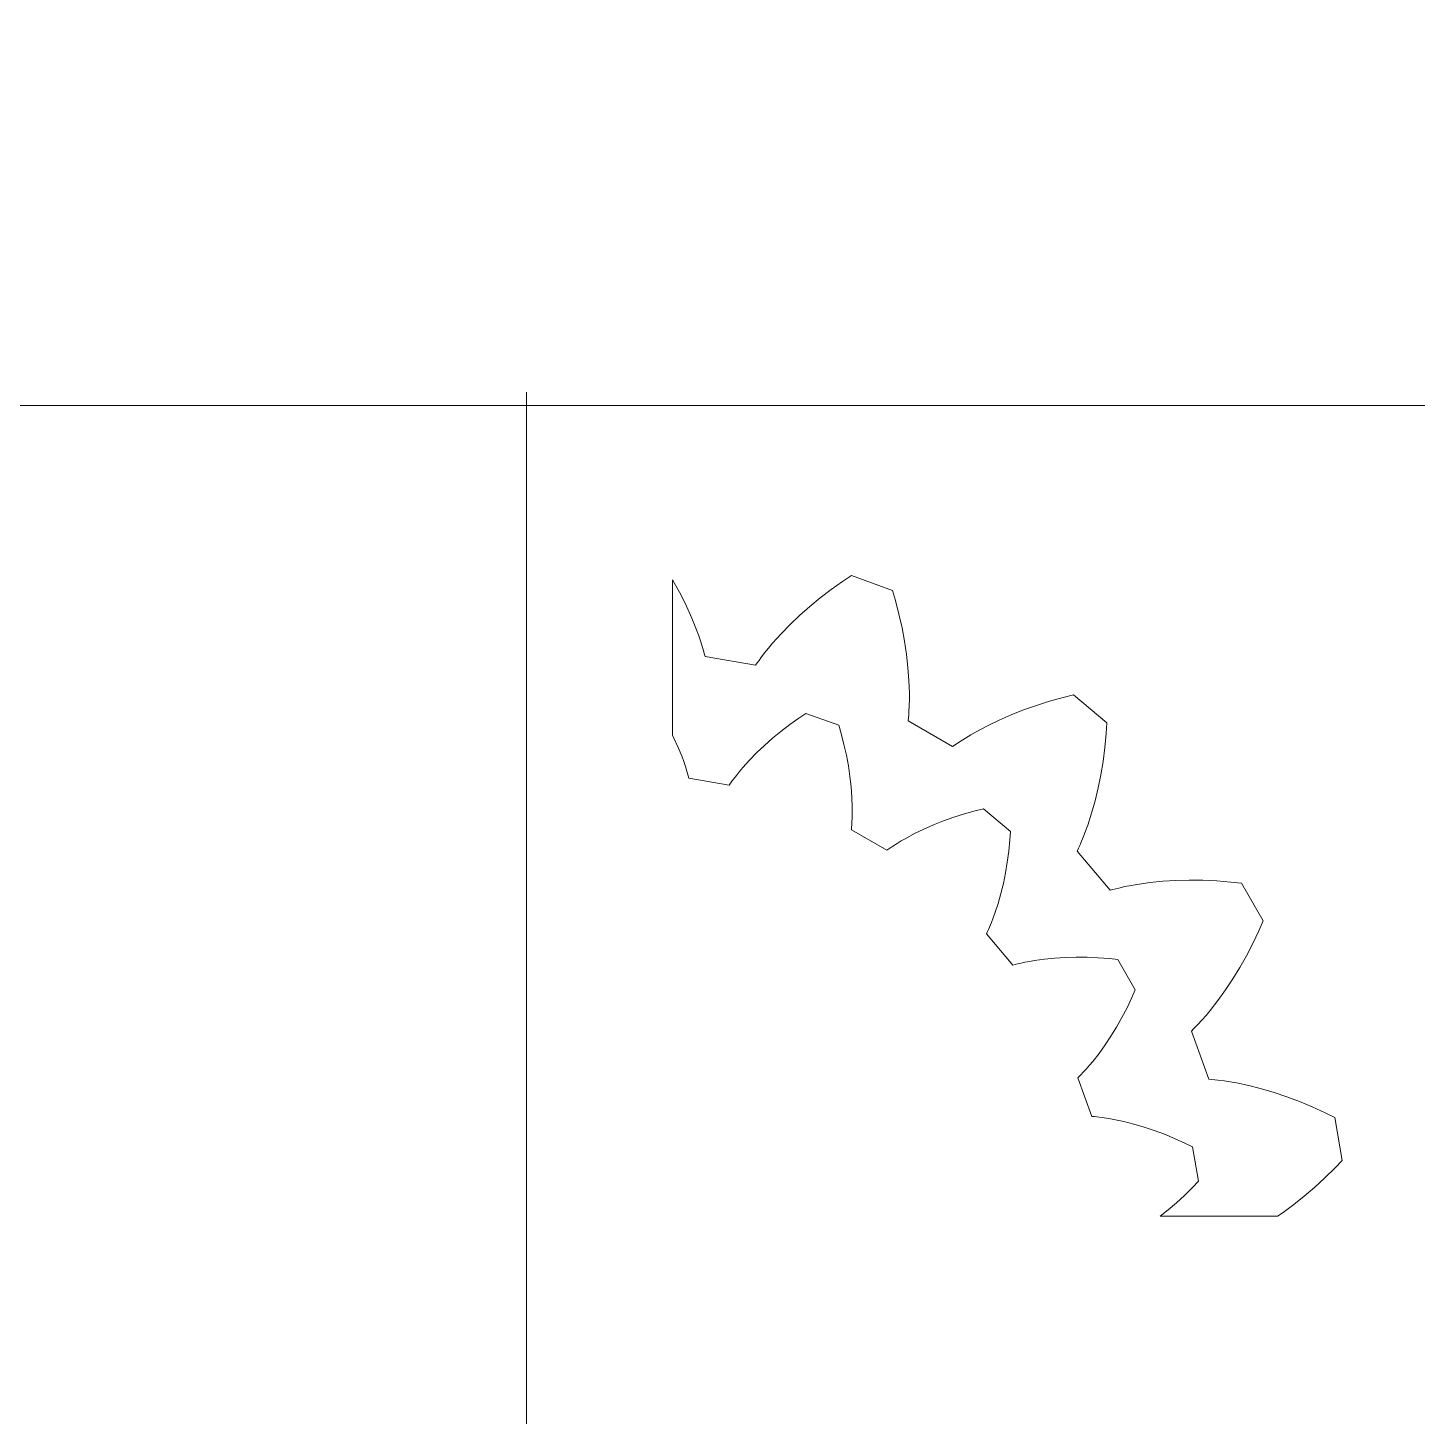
# Model space of a CAD drawing. Header units: millimetres. Extents: x -661 to 660, y -1432 to 519.
# Drawn here: x -473.3 to -330.7, y -15.8 to 126.7 of the extents above; entities that cross this region are included whole.
import ezdxf

# ---------------------------------------------------------------- set-up
doc = ezdxf.new("R2010")
doc.units = ezdxf.units.MM
doc.header["$MEASUREMENT"] = 0
doc.layers.add('layer 1', color=7, linetype='Continuous')

msp = doc.modelspace()

# ---------------------------------------------------------------- linework, layer by layer
at = {"layer": 'layer 1', "color": 5, "lineweight": 9}
for points, knots in [([(-422.0869, -144.0563), (-422.0869, -155.102), (-431.0412, -164.0563), (-442.0869, -164.0563), (-442.0869, -164.0563), (-453.1326, -164.0564), (-462.0869, -155.1021), (-462.0869, -144.0564), (-462.0869, -144.0564), (-462.0869, -133.0107), (-453.1327, -124.0564), (-442.087, -124.0564), (-442.087, -124.0564), (-431.0413, -124.0563), (-422.087, -133.0106), (-422.0869, -144.0562), (-422.0839, -475.4242), (-422.0869, 518.6857), (-422.0869, -144.0563)], [0, 0, 0, 0, 0.2, 0.2, 0.2, 0.2, 0.4, 0.4, 0.4, 0.4, 0.6, 0.6, 0.6, 0.6, 1, 1, 1, 1.0001, 1.0001, 1.0001, 1.0001]), ([(-285.0729, 87.9437), (-279.4206, 87.9436), (-274.1877, 84.9614), (-271.3069, 80.0983), (-271.3069, 80.0983), (-268.4261, 75.2351), (-268.325, 69.2129), (-271.0409, 64.2558), (-271.0409, 64.2558), (-271.0409, 64.2558), (-402.5329, -175.7442), (-402.5329, -175.7442), (-402.5329, -175.7442), (-405.3411, -180.8698), (-410.7205, -184.0563), (-416.5649, -184.0563), (-416.5649, -184.0563), (-416.5649, -184.0563), (-467.6091, -184.0563), (-467.6091, -184.0563), (-467.6091, -184.0563), (-473.4535, -184.0563), (-478.8329, -180.8698), (-481.641, -175.7442), (-481.641, -175.7442), (-481.641, -175.7442), (-613.133, 64.2558), (-613.133, 64.2558), (-613.133, 64.2558), (-615.8489, 69.2128), (-615.7478, 75.2351), (-612.867, 80.0982), (-612.867, 80.0982), (-609.9862, 84.9613), (-604.7533, 87.9436), (-599.101, 87.9436), (-599.101, 87.9436), (-599.101, 87.9436), (-285.0729, 87.9437), (-285.0729, 87.9437)], [0, 0, 0, 0, 0.09090909, 0.09090909, 0.09090909, 0.09090909, 0.18181818, 0.18181818, 0.18181818, 0.18181818, 0.27272727, 0.27272727, 0.27272727, 0.27272727, 0.36363636, 0.36363636, 0.36363636, 0.36363636, 0.45454545, 0.45454545, 0.45454545, 0.45454545, 0.54545455, 0.54545455, 0.54545455, 0.54545455, 0.63636364, 0.63636364, 0.63636364, 0.63636364, 0.72727273, 0.72727273, 0.72727273, 0.72727273, 0.81818182, 0.81818182, 0.81818182, 0.81818182, 1, 1, 1, 1]), ([(-45.6253, -184.0563), (-39.973, -184.0562), (-34.7401, -181.074), (-31.8593, -176.2109), (-31.8593, -176.2109), (-28.9785, -171.3477), (-28.8774, -165.3255), (-31.5933, -160.3684), (-31.5933, -160.3684), (-31.5933, -160.3684), (-163.0853, 79.6316), (-163.0853, 79.6316), (-163.0853, 79.6316), (-165.8935, 84.7572), (-171.2729, 87.9437), (-177.1173, 87.9437), (-177.1173, 87.9437), (-177.1173, 87.9437), (-228.1615, 87.9437), (-228.1615, 87.9437), (-228.1615, 87.9437), (-234.0059, 87.9437), (-239.3853, 84.7572), (-242.1934, 79.6316), (-242.1934, 79.6316), (-242.1934, 79.6316), (-373.6854, -160.3684), (-373.6854, -160.3684), (-373.6854, -160.3684), (-376.4013, -165.3254), (-376.3002, -171.3477), (-373.4194, -176.2108), (-373.4194, -176.2108), (-370.5386, -181.0739), (-365.3057, -184.0562), (-359.6534, -184.0562), (-359.6534, -184.0562), (-359.6534, -184.0562), (-45.6253, -184.0563), (-45.6253, -184.0563)], [0, 0, 0, 0, 0.09090909, 0.09090909, 0.09090909, 0.09090909, 0.18181818, 0.18181818, 0.18181818, 0.18181818, 0.27272727, 0.27272727, 0.27272727, 0.27272727, 0.36363636, 0.36363636, 0.36363636, 0.36363636, 0.45454545, 0.45454545, 0.45454545, 0.45454545, 0.54545455, 0.54545455, 0.54545455, 0.54545455, 0.63636364, 0.63636364, 0.63636364, 0.63636364, 0.72727273, 0.72727273, 0.72727273, 0.72727273, 0.81818182, 0.81818182, 0.81818182, 0.81818182, 1, 1, 1, 1]), ([(-407.0867, 70.061), (-407.0867, 70.061), (-407.0867, 54.1276), (-407.0867, 54.1276), (-407.0867, 54.1276), (-407.0867, 54.1276), (-406.9356, 53.8239), (-406.9356, 53.8239), (-406.9356, 53.8239), (-406.9356, 53.8239), (-406.4988, 52.8543), (-406.4988, 52.8543), (-406.4988, 52.8543), (-406.4988, 52.8543), (-406.1086, 51.8847), (-406.1086, 51.8847), (-406.1086, 51.8847), (-406.1086, 51.8847), (-405.9314, 51.4002), (-405.9314, 51.4002), (-405.9314, 51.4002), (-405.9314, 51.4002), (-405.7665, 50.9162), (-405.7665, 50.9162), (-405.7665, 50.9162), (-405.7665, 50.9162), (-405.6143, 50.4329), (-405.6143, 50.4329), (-405.6143, 50.4329), (-405.6143, 50.4329), (-405.5431, 50.1915), (-405.5431, 50.1915), (-405.5431, 50.1915), (-405.5431, 50.1915), (-405.4751, 49.9503), (-405.4751, 49.9503), (-405.4751, 49.9503), (-405.4751, 49.9503), (-405.4106, 49.7094), (-405.4106, 49.7094), (-405.4106, 49.7094), (-405.4106, 49.7094), (-401.2753, 48.9802), (-401.2753, 48.9802), (-401.2753, 48.9802), (-401.2753, 48.9802), (-401.1323, 49.1845), (-401.1323, 49.1845), (-401.1323, 49.1845), (-401.1323, 49.1845), (-400.9859, 49.3879), (-400.9859, 49.3879), (-400.9859, 49.3879), (-400.9859, 49.3879), (-400.8364, 49.5904), (-400.8364, 49.5904), (-400.8364, 49.5904), (-400.8364, 49.5904), (-400.5281, 49.9926), (-400.5281, 49.9926), (-400.5281, 49.9926), (-400.5281, 49.9926), (-400.2076, 50.3909), (-400.2076, 50.3909), (-400.2076, 50.3909), (-400.2076, 50.3909), (-399.8755, 50.7855), (-399.8755, 50.7855), (-399.8755, 50.7855), (-399.8755, 50.7855), (-399.1771, 51.5633), (-399.1771, 51.5633), (-399.1771, 51.5633), (-399.1771, 51.5633), (-398.435, 52.325), (-398.435, 52.325), (-398.435, 52.325), (-398.435, 52.325), (-397.6508, 53.0701), (-397.6508, 53.0701), (-397.6508, 53.0701), (-397.6508, 53.0701), (-396.8261, 53.7979), (-396.8261, 53.7979), (-396.8261, 53.7979), (-396.8261, 53.7979), (-395.9621, 54.5074), (-395.9621, 54.5074), (-395.9621, 54.5074), (-395.9621, 54.5074), (-395.0597, 55.198), (-395.0597, 55.198), (-395.0597, 55.198), (-395.0597, 55.198), (-394.1202, 55.8687), (-394.1202, 55.8687), (-394.1202, 55.8687), (-394.1202, 55.8687), (-393.3915, 56.3583), (-393.3915, 56.3583), (-393.3915, 56.3583), (-393.3915, 56.3583), (-390.0248, 55.1328), (-390.0248, 55.1328), (-390.0248, 55.1328), (-390.0248, 55.1328), (-389.7814, 54.2895), (-389.7814, 54.2895), (-389.7814, 54.2895), (-389.7814, 54.2895), (-389.4927, 53.1717), (-389.4927, 53.1717), (-389.4927, 53.1717), (-389.4927, 53.1717), (-389.2455, 52.0627), (-389.2455, 52.0627), (-389.2455, 52.0627), (-389.2455, 52.0627), (-389.0396, 50.9637), (-389.0396, 50.9637), (-389.0396, 50.9637), (-389.0396, 50.9637), (-388.8755, 49.8762), (-388.8755, 49.8762), (-388.8755, 49.8762), (-388.8755, 49.8762), (-388.7538, 48.8014), (-388.7538, 48.8014), (-388.7538, 48.8014), (-388.7538, 48.8014), (-388.675, 47.7408), (-388.675, 47.7408), (-388.675, 47.7408), (-388.675, 47.7408), (-388.6399, 46.6962), (-388.6399, 46.6962), (-388.6399, 46.6962), (-388.6399, 46.6962), (-388.6391, 46.1804), (-388.6391, 46.1804), (-388.6391, 46.1804), (-388.6391, 46.1804), (-388.6497, 45.6691), (-388.6497, 45.6691), (-388.6497, 45.6691), (-388.6497, 45.6691), (-388.672, 45.1629), (-388.672, 45.1629), (-388.672, 45.1629), (-388.672, 45.1629), (-388.6876, 44.9118), (-388.6876, 44.9118), (-388.6876, 44.9118), (-388.6876, 44.9118), (-388.7063, 44.6619), (-388.7063, 44.6619), (-388.7063, 44.6619), (-388.7063, 44.6619), (-388.7281, 44.4134), (-388.7281, 44.4134), (-388.7281, 44.4134), (-388.7281, 44.4134), (-385.0916, 42.3139), (-385.0916, 42.3139), (-385.0916, 42.3139), (-385.0916, 42.3139), (-384.8872, 42.457), (-384.8872, 42.457), (-384.8872, 42.457), (-384.8872, 42.457), (-384.6802, 42.598), (-384.6802, 42.598), (-384.6802, 42.598), (-384.6802, 42.598), (-384.4704, 42.7372), (-384.4704, 42.7372), (-384.4704, 42.7372), (-384.4704, 42.7372), (-384.0431, 43.0095), (-384.0431, 43.0095), (-384.0431, 43.0095), (-384.0431, 43.0095), (-383.6058, 43.2744), (-383.6058, 43.2744), (-383.6058, 43.2744), (-383.6058, 43.2744), (-383.1587, 43.5317), (-383.1587, 43.5317), (-383.1587, 43.5317), (-383.1587, 43.5317), (-382.2364, 44.0236), (-382.2364, 44.0236), (-382.2364, 44.0236), (-382.2364, 44.0236), (-381.2786, 44.4855), (-381.2786, 44.4855), (-381.2786, 44.4855), (-381.2786, 44.4855), (-380.2869, 44.9175), (-380.2869, 44.9175), (-380.2869, 44.9175), (-380.2869, 44.9175), (-379.263, 45.3193), (-379.263, 45.3193), (-379.263, 45.3193), (-379.263, 45.3193), (-378.2084, 45.6905), (-378.2084, 45.6905), (-378.2084, 45.6905), (-378.2084, 45.6905), (-377.1242, 46.0307), (-377.1242, 46.0307), (-377.1242, 46.0307), (-377.1242, 46.0307), (-376.0119, 46.3397), (-376.0119, 46.3397), (-376.0119, 46.3397), (-376.0119, 46.3397), (-375.1598, 46.5505), (-375.1598, 46.5505), (-375.1598, 46.5505), (-375.1598, 46.5505), (-372.4152, 44.2476), (-372.4152, 44.2476), (-372.4152, 44.2476), (-372.4152, 44.2476), (-372.475, 43.3718), (-372.475, 43.3718), (-372.475, 43.3718), (-372.475, 43.3718), (-372.586, 42.2227), (-372.586, 42.2227), (-372.586, 42.2227), (-372.586, 42.2227), (-372.7329, 41.0959), (-372.7329, 41.0959), (-372.7329, 41.0959), (-372.7329, 41.0959), (-372.9153, 39.993), (-372.9153, 39.993), (-372.9153, 39.993), (-372.9153, 39.993), (-373.1332, 38.9148), (-373.1332, 38.9148), (-373.1332, 38.9148), (-373.1332, 38.9148), (-373.3864, 37.8632), (-373.3864, 37.8632), (-373.3864, 37.8632), (-373.3864, 37.8632), (-373.675, 36.8397), (-373.675, 36.8397), (-373.675, 36.8397), (-373.675, 36.8397), (-373.9994, 35.846), (-373.9994, 35.846), (-373.9994, 35.846), (-373.9994, 35.846), (-374.175, 35.361), (-374.175, 35.361), (-374.175, 35.361), (-374.175, 35.361), (-374.3598, 34.8844), (-374.3598, 34.8844), (-374.3598, 34.8844), (-374.3598, 34.8844), (-374.554, 34.4163), (-374.554, 34.4163), (-374.554, 34.4163), (-374.554, 34.4163), (-374.6546, 34.1855), (-374.6546, 34.1855), (-374.6546, 34.1855), (-374.6546, 34.1855), (-374.7575, 33.9571), (-374.7575, 33.9571), (-374.7575, 33.9571), (-374.7575, 33.9571), (-374.8629, 33.7311), (-374.8629, 33.7311), (-374.8629, 33.7311), (-374.8629, 33.7311), (-372.1639, 30.5144), (-372.1639, 30.5144), (-372.1639, 30.5144), (-372.1639, 30.5144), (-371.923, 30.579), (-371.923, 30.579), (-371.923, 30.579), (-371.923, 30.579), (-371.6801, 30.6406), (-371.6801, 30.6406), (-371.6801, 30.6406), (-371.6801, 30.6406), (-371.4354, 30.6997), (-371.4354, 30.6997), (-371.4354, 30.6997), (-371.4354, 30.6997), (-370.9407, 30.8095), (-370.9407, 30.8095), (-370.9407, 30.8095), (-370.9407, 30.8095), (-370.4392, 30.9088), (-370.4392, 30.9088), (-370.4392, 30.9088), (-370.4392, 30.9088), (-369.931, 30.9976), (-369.931, 30.9976), (-369.931, 30.9976), (-369.931, 30.9976), (-368.8961, 31.1445), (-368.8961, 31.1445), (-368.8961, 31.1445), (-368.8961, 31.1445), (-367.838, 31.251), (-367.838, 31.251), (-367.838, 31.251), (-367.838, 31.251), (-366.7584, 31.3176), (-366.7584, 31.3176), (-366.7584, 31.3176), (-366.7584, 31.3176), (-365.6589, 31.345), (-365.6589, 31.345), (-365.6589, 31.345), (-365.6589, 31.345), (-364.5409, 31.3331), (-364.5409, 31.3331), (-364.5409, 31.3331), (-364.5409, 31.3331), (-363.4058, 31.2821), (-363.4058, 31.2821), (-363.4058, 31.2821), (-363.4058, 31.2821), (-362.2549, 31.1919), (-362.2549, 31.1919), (-362.2549, 31.1919), (-362.2549, 31.1919), (-361.382, 31.0986), (-361.382, 31.0986), (-361.382, 31.0986), (-361.382, 31.0986), (-359.5907, 27.9959), (-359.5907, 27.9959), (-359.5907, 27.9959), (-359.5907, 27.9959), (-359.9463, 27.1934), (-359.9463, 27.1934), (-359.9463, 27.1934), (-359.9463, 27.1934), (-360.4437, 26.1516), (-360.4437, 26.1516), (-360.4437, 26.1516), (-360.4437, 26.1516), (-360.9671, 25.143), (-360.9671, 25.143), (-360.9671, 25.143), (-360.9671, 25.143), (-361.5158, 24.1688), (-361.5158, 24.1688), (-361.5158, 24.1688), (-361.5158, 24.1688), (-362.0892, 23.2303), (-362.0892, 23.2303), (-362.0892, 23.2303), (-362.0892, 23.2303), (-362.6867, 22.3287), (-362.6867, 22.3287), (-362.6867, 22.3287), (-362.6867, 22.3287), (-363.308, 21.4656), (-363.308, 21.4656), (-363.308, 21.4656), (-363.308, 21.4656), (-363.9527, 20.6428), (-363.9527, 20.6428), (-363.9527, 20.6428), (-363.9527, 20.6428), (-364.2837, 20.2472), (-364.2837, 20.2472), (-364.2837, 20.2472), (-364.2837, 20.2472), (-364.6204, 19.8624), (-364.6204, 19.8624), (-364.6204, 19.8624), (-364.6204, 19.8624), (-364.963, 19.4889), (-364.963, 19.4889), (-364.963, 19.4889), (-364.963, 19.4889), (-365.1363, 19.3065), (-365.1363, 19.3065), (-365.1363, 19.3065), (-365.1363, 19.3065), (-365.3112, 19.1272), (-365.3112, 19.1272), (-365.3112, 19.1272), (-365.3112, 19.1272), (-365.4875, 18.9508), (-365.4875, 18.9508), (-365.4875, 18.9508), (-365.4875, 18.9508), (-364.0513, 15.0049), (-364.0513, 15.0049), (-364.0513, 15.0049), (-364.0513, 15.0049), (-363.8029, 14.9832), (-363.8029, 14.9832), (-363.8029, 14.9832), (-363.8029, 14.9832), (-363.5537, 14.9582), (-363.5537, 14.9582), (-363.5537, 14.9582), (-363.5537, 14.9582), (-363.3036, 14.9299), (-363.3036, 14.9299), (-363.3036, 14.9299), (-363.3036, 14.9299), (-362.8012, 14.864), (-362.8012, 14.864), (-362.8012, 14.864), (-362.8012, 14.864), (-362.2958, 14.7857), (-362.2958, 14.7857), (-362.2958, 14.7857), (-362.2958, 14.7857), (-361.788, 14.6953), (-361.788, 14.6953), (-361.788, 14.6953), (-361.788, 14.6953), (-360.7653, 14.4794), (-360.7653, 14.4794), (-360.7653, 14.4794), (-360.7653, 14.4794), (-359.7345, 14.2176), (-359.7345, 14.2176), (-359.7345, 14.2176), (-359.7345, 14.2176), (-358.6972, 13.911), (-358.6972, 13.911), (-358.6972, 13.911), (-358.6972, 13.911), (-357.6547, 13.5607), (-357.6547, 13.5607), (-357.6547, 13.5607), (-357.6547, 13.5607), (-356.6081, 13.1671), (-356.6081, 13.1671), (-356.6081, 13.1671), (-356.6081, 13.1671), (-355.5589, 12.7309), (-355.5589, 12.7309), (-355.5589, 12.7309), (-355.5589, 12.7309), (-354.5083, 12.2526), (-354.5083, 12.2526), (-354.5083, 12.2526), (-354.5083, 12.2526), (-353.7199, 11.8664), (-353.7199, 11.8664), (-353.7199, 11.8664), (-353.7199, 11.8664), (-353.0979, 8.3381), (-353.0979, 8.3381), (-353.0979, 8.3381), (-353.0979, 8.3381), (-353.7065, 7.7056), (-353.7065, 7.7056), (-353.7065, 7.7056), (-353.7065, 7.7056), (-354.5302, 6.8968), (-354.5302, 6.8968), (-354.5302, 6.8968), (-354.5302, 6.8968), (-355.3669, 6.128), (-355.3669, 6.128), (-355.3669, 6.128), (-355.3669, 6.128), (-356.2158, 5.4002), (-356.2158, 5.4002), (-356.2158, 5.4002), (-356.2158, 5.4002), (-357.0238, 4.7557), (-357.0238, 4.7557), (-357.0238, 4.7557), (-357.0238, 4.7557), (-344.9901, 4.7557), (-344.9901, 4.7557), (-344.9901, 4.7557), (-344.9901, 4.7557), (-344.4103, 5.1505), (-344.4103, 5.1505), (-344.4103, 5.1505), (-344.4103, 5.1505), (-343.3228, 5.954), (-343.3228, 5.954), (-343.3228, 5.954), (-343.3228, 5.954), (-342.2481, 6.8113), (-342.2481, 6.8113), (-342.2481, 6.8113), (-342.2481, 6.8113), (-341.187, 7.7211), (-341.187, 7.7211), (-341.187, 7.7211), (-341.187, 7.7211), (-340.1411, 8.682), (-340.1411, 8.682), (-340.1411, 8.682), (-340.1411, 8.682), (-339.1115, 9.6931), (-339.1115, 9.6931), (-339.1115, 9.6931), (-339.1115, 9.6931), (-338.3507, 10.4836), (-338.3507, 10.4836), (-338.3507, 10.4836), (-338.3507, 10.4836), (-339.1283, 14.894), (-339.1283, 14.894), (-339.1283, 14.894), (-339.1283, 14.894), (-340.1137, 15.3768), (-340.1137, 15.3768), (-340.1137, 15.3768), (-340.1137, 15.3768), (-341.427, 15.9747), (-341.427, 15.9747), (-341.427, 15.9747), (-341.427, 15.9747), (-342.7385, 16.52), (-342.7385, 16.52), (-342.7385, 16.52), (-342.7385, 16.52), (-344.0467, 17.012), (-344.0467, 17.012), (-344.0467, 17.012), (-344.0467, 17.012), (-345.3499, 17.4499), (-345.3499, 17.4499), (-345.3499, 17.4499), (-345.3499, 17.4499), (-346.6465, 17.8331), (-346.6465, 17.8331), (-346.6465, 17.8331), (-346.6465, 17.8331), (-347.935, 18.1603), (-347.935, 18.1603), (-347.935, 18.1603), (-347.935, 18.1603), (-349.2134, 18.4302), (-349.2134, 18.4302), (-349.2134, 18.4302), (-349.2134, 18.4302), (-349.8481, 18.5432), (-349.8481, 18.5432), (-349.8481, 18.5432), (-349.8481, 18.5432), (-350.4798, 18.6411), (-350.4798, 18.6411), (-350.4798, 18.6411), (-350.4798, 18.6411), (-351.1078, 18.7235), (-351.1078, 18.7235), (-351.1078, 18.7235), (-351.1078, 18.7235), (-351.4204, 18.7588), (-351.4204, 18.7588), (-351.4204, 18.7588), (-351.4204, 18.7588), (-351.7319, 18.79), (-351.7319, 18.79), (-351.7319, 18.79), (-351.7319, 18.79), (-352.0425, 18.8172), (-352.0425, 18.8172), (-352.0425, 18.8172), (-352.0425, 18.8172), (-353.8377, 23.7496), (-353.8377, 23.7496), (-353.8377, 23.7496), (-353.8377, 23.7496), (-353.6174, 23.97), (-353.6174, 23.97), (-353.6174, 23.97), (-353.6174, 23.97), (-353.3987, 24.1942), (-353.3987, 24.1942), (-353.3987, 24.1942), (-353.3987, 24.1942), (-353.182, 24.4222), (-353.182, 24.4222), (-353.182, 24.4222), (-353.182, 24.4222), (-352.7539, 24.8891), (-352.7539, 24.8891), (-352.7539, 24.8891), (-352.7539, 24.8891), (-352.3329, 25.37), (-352.3329, 25.37), (-352.3329, 25.37), (-352.3329, 25.37), (-351.9191, 25.8646), (-351.9191, 25.8646), (-351.9191, 25.8646), (-351.9191, 25.8646), (-351.1134, 26.8931), (-351.1134, 26.8931), (-351.1134, 26.8931), (-351.1134, 26.8931), (-350.3367, 27.972), (-350.3367, 27.972), (-350.3367, 27.972), (-350.3367, 27.972), (-349.5899, 29.099), (-349.5899, 29.099), (-349.5899, 29.099), (-349.5899, 29.099), (-348.8731, 30.2721), (-348.8731, 30.2721), (-348.8731, 30.2721), (-348.8731, 30.2721), (-348.1871, 31.4899), (-348.1871, 31.4899), (-348.1871, 31.4899), (-348.1871, 31.4899), (-347.5329, 32.7505), (-347.5329, 32.7505), (-347.5329, 32.7505), (-347.5329, 32.7505), (-346.9111, 34.0528), (-346.9111, 34.0528), (-346.9111, 34.0528), (-346.9111, 34.0528), (-346.4667, 35.056), (-346.4667, 35.056), (-346.4667, 35.056), (-346.4667, 35.056), (-348.7059, 38.9344), (-348.7059, 38.9344), (-348.7059, 38.9344), (-348.7059, 38.9344), (-349.7969, 39.051), (-349.7969, 39.051), (-349.7969, 39.051), (-349.7969, 39.051), (-351.2356, 39.1636), (-351.2356, 39.1636), (-351.2356, 39.1636), (-351.2356, 39.1636), (-352.6545, 39.2275), (-352.6545, 39.2275), (-352.6545, 39.2275), (-352.6545, 39.2275), (-354.0519, 39.2424), (-354.0519, 39.2424), (-354.0519, 39.2424), (-354.0519, 39.2424), (-355.4263, 39.2081), (-355.4263, 39.2081), (-355.4263, 39.2081), (-355.4263, 39.2081), (-356.7758, 39.1248), (-356.7758, 39.1248), (-356.7758, 39.1248), (-356.7758, 39.1248), (-358.0985, 38.9916), (-358.0985, 38.9916), (-358.0985, 38.9916), (-358.0985, 38.9916), (-359.3921, 38.8081), (-359.3921, 38.8081), (-359.3921, 38.8081), (-359.3921, 38.8081), (-360.0273, 38.6971), (-360.0273, 38.6971), (-360.0273, 38.6971), (-360.0273, 38.6971), (-360.6542, 38.5729), (-360.6542, 38.5729), (-360.6542, 38.5729), (-360.6542, 38.5729), (-361.2726, 38.4356), (-361.2726, 38.4356), (-361.2726, 38.4356), (-361.2726, 38.4356), (-361.5785, 38.3619), (-361.5785, 38.3619), (-361.5785, 38.3619), (-361.5785, 38.3619), (-361.882, 38.2848), (-361.882, 38.2848), (-361.882, 38.2848), (-361.882, 38.2848), (-362.1831, 38.2041), (-362.1831, 38.2041), (-362.1831, 38.2041), (-362.1831, 38.2041), (-365.5569, 42.2249), (-365.5569, 42.2249), (-365.5569, 42.2249), (-365.5569, 42.2249), (-365.4252, 42.5075), (-365.4252, 42.5075), (-365.4252, 42.5075), (-365.4252, 42.5075), (-365.2966, 42.7929), (-365.2966, 42.7929), (-365.2966, 42.7929), (-365.2966, 42.7929), (-365.1708, 43.0814), (-365.1708, 43.0814), (-365.1708, 43.0814), (-365.1708, 43.0814), (-364.9281, 43.6665), (-364.9281, 43.6665), (-364.9281, 43.6665), (-364.9281, 43.6665), (-364.6971, 44.2624), (-364.6971, 44.2624), (-364.6971, 44.2624), (-364.6971, 44.2624), (-364.4775, 44.8686), (-364.4775, 44.8686), (-364.4775, 44.8686), (-364.4775, 44.8686), (-364.0721, 46.1107), (-364.0721, 46.1107), (-364.0721, 46.1107), (-364.0721, 46.1107), (-363.7113, 47.39), (-363.7113, 47.39), (-363.7113, 47.39), (-363.7113, 47.39), (-363.3948, 48.7046), (-363.3948, 48.7046), (-363.3948, 48.7046), (-363.3948, 48.7046), (-363.1225, 50.0523), (-363.1225, 50.0523), (-363.1225, 50.0523), (-363.1225, 50.0523), (-362.8945, 51.431), (-362.8945, 51.431), (-362.8945, 51.431), (-362.8945, 51.431), (-362.7108, 52.8395), (-362.7108, 52.8395), (-362.7108, 52.8395), (-362.7108, 52.8395), (-362.5721, 54.2758), (-362.5721, 54.2758), (-362.5721, 54.2758), (-362.5721, 54.2758), (-362.4974, 55.3705), (-362.4974, 55.3705), (-362.4974, 55.3705), (-362.4974, 55.3705), (-365.9281, 58.2492), (-365.9281, 58.2492), (-365.9281, 58.2492), (-365.9281, 58.2492), (-366.9932, 57.9857), (-366.9932, 57.9857), (-366.9932, 57.9857), (-366.9932, 57.9857), (-368.3836, 57.5995), (-368.3836, 57.5995), (-368.3836, 57.5995), (-368.3836, 57.5995), (-369.7388, 57.1742), (-369.7388, 57.1742), (-369.7388, 57.1742), (-369.7388, 57.1742), (-371.0571, 56.7102), (-371.0571, 56.7102), (-371.0571, 56.7102), (-371.0571, 56.7102), (-372.3369, 56.208), (-372.3369, 56.208), (-372.3369, 56.208), (-372.3369, 56.208), (-373.5766, 55.668), (-373.5766, 55.668), (-373.5766, 55.668), (-373.5766, 55.668), (-374.7739, 55.0905), (-374.7739, 55.0905), (-374.7739, 55.0905), (-374.7739, 55.0905), (-375.9267, 54.4756), (-375.9267, 54.4756), (-375.9267, 54.4756), (-375.9267, 54.4756), (-376.4855, 54.154), (-376.4855, 54.154), (-376.4855, 54.154), (-376.4855, 54.154), (-377.0323, 53.823), (-377.0323, 53.823), (-377.0323, 53.823), (-377.0323, 53.823), (-377.5663, 53.4825), (-377.5663, 53.4825), (-377.5663, 53.4825), (-377.5663, 53.4825), (-377.8286, 53.3086), (-377.8286, 53.3086), (-377.8286, 53.3086), (-377.8286, 53.3086), (-378.0873, 53.1323), (-378.0873, 53.1323), (-378.0873, 53.1323), (-378.0873, 53.1323), (-378.3428, 52.9534), (-378.3428, 52.9534), (-378.3428, 52.9534), (-378.3428, 52.9534), (-382.8884, 55.5779), (-382.8884, 55.5779), (-382.8884, 55.5779), (-382.8884, 55.5779), (-382.8612, 55.8884), (-382.8612, 55.8884), (-382.8612, 55.8884), (-382.8612, 55.8884), (-382.8379, 56.2008), (-382.8379, 56.2008), (-382.8379, 56.2008), (-382.8379, 56.2008), (-382.8183, 56.5147), (-382.8183, 56.5147), (-382.8183, 56.5147), (-382.8183, 56.5147), (-382.7905, 57.1475), (-382.7905, 57.1475), (-382.7905, 57.1475), (-382.7905, 57.1475), (-382.7772, 57.7865), (-382.7772, 57.7865), (-382.7772, 57.7865), (-382.7772, 57.7865), (-382.7782, 58.4313), (-382.7782, 58.4313), (-382.7782, 58.4313), (-382.7782, 58.4313), (-382.822, 59.7371), (-382.822, 59.7371), (-382.822, 59.7371), (-382.822, 59.7371), (-382.9206, 61.0628), (-382.9206, 61.0628), (-382.9206, 61.0628), (-382.9206, 61.0628), (-383.0727, 62.4064), (-383.0727, 62.4064), (-383.0727, 62.4064), (-383.0727, 62.4064), (-383.2779, 63.7657), (-383.2779, 63.7657), (-383.2779, 63.7657), (-383.2779, 63.7657), (-383.5351, 65.1395), (-383.5351, 65.1395), (-383.5351, 65.1395), (-383.5351, 65.1395), (-383.8443, 66.5257), (-383.8443, 66.5257), (-383.8443, 66.5257), (-383.8443, 66.5257), (-384.2051, 67.923), (-384.2051, 67.923), (-384.2051, 67.923), (-384.2051, 67.923), (-384.5094, 68.9771), (-384.5094, 68.9771), (-384.5094, 68.9771), (-384.5094, 68.9771), (-388.7177, 70.5089), (-388.7177, 70.5089), (-388.7177, 70.5089), (-388.7177, 70.5089), (-389.6286, 69.8969), (-389.6286, 69.8969), (-389.6286, 69.8969), (-389.6286, 69.8969), (-390.803, 69.0585), (-390.803, 69.0585), (-390.803, 69.0585), (-390.803, 69.0585), (-391.931, 68.1953), (-391.931, 68.1953), (-391.931, 68.1953), (-391.931, 68.1953), (-393.011, 67.3084), (-393.011, 67.3084), (-393.011, 67.3084), (-393.011, 67.3084), (-394.0419, 66.3987), (-394.0419, 66.3987), (-394.0419, 66.3987), (-394.0419, 66.3987), (-395.022, 65.4673), (-395.022, 65.4673), (-395.022, 65.4673), (-395.022, 65.4673), (-395.9497, 64.5152), (-395.9497, 64.5152), (-395.9497, 64.5152), (-395.9497, 64.5152), (-396.8227, 63.543), (-396.8227, 63.543), (-396.8227, 63.543), (-396.8227, 63.543), (-397.2379, 63.0497), (-397.2379, 63.0497), (-397.2379, 63.0497), (-397.2379, 63.0497), (-397.6385, 62.5518), (-397.6385, 62.5518), (-397.6385, 62.5518), (-397.6385, 62.5518), (-398.0238, 62.0491), (-398.0238, 62.0491), (-398.0238, 62.0491), (-398.0238, 62.0491), (-398.2107, 61.796), (-398.2107, 61.796), (-398.2107, 61.796), (-398.2107, 61.796), (-398.3937, 61.5417), (-398.3937, 61.5417), (-398.3937, 61.5417), (-398.3937, 61.5417), (-398.5724, 61.2864), (-398.5724, 61.2864), (-398.5724, 61.2864), (-398.5724, 61.2864), (-403.7415, 62.1979), (-403.7415, 62.1979), (-403.7415, 62.1979), (-403.7415, 62.1979), (-403.8222, 62.499), (-403.8222, 62.499), (-403.8222, 62.499), (-403.8222, 62.499), (-403.9071, 62.8004), (-403.9071, 62.8004), (-403.9071, 62.8004), (-403.9071, 62.8004), (-403.9963, 63.1022), (-403.9963, 63.1022), (-403.9963, 63.1022), (-403.9963, 63.1022), (-404.1865, 63.7064), (-404.1865, 63.7064), (-404.1865, 63.7064), (-404.1865, 63.7064), (-404.3926, 64.3113), (-404.3926, 64.3113), (-404.3926, 64.3113), (-404.3926, 64.3113), (-404.614, 64.9169), (-404.614, 64.9169), (-404.614, 64.9169), (-404.614, 64.9169), (-405.1019, 66.1289), (-405.1019, 66.1289), (-405.1019, 66.1289), (-405.1019, 66.1289), (-405.6478, 67.3409), (-405.6478, 67.3409), (-405.6478, 67.3409), (-405.6478, 67.3409), (-406.2503, 68.5515), (-406.2503, 68.5515), (-406.2503, 68.5515), (-406.2503, 68.5515), (-406.9079, 69.7588), (-406.9079, 69.7588), (-406.9079, 69.7588), (-406.9079, 69.7588), (-407.0867, 70.061), (-407.0867, 70.061)], [0, 0, 0, 0, 0.00404858, 0.00404858, 0.00404858, 0.00404858, 0.00809717, 0.00809717, 0.00809717, 0.00809717, 0.01214575, 0.01214575, 0.01214575, 0.01214575, 0.01619433, 0.01619433, 0.01619433, 0.01619433, 0.02024291, 0.02024291, 0.02024291, 0.02024291, 0.0242915, 0.0242915, 0.0242915, 0.0242915, 0.02834008, 0.02834008, 0.02834008, 0.02834008, 0.03238866, 0.03238866, 0.03238866, 0.03238866, 0.03643725, 0.03643725, 0.03643725, 0.03643725, 0.04048583, 0.04048583, 0.04048583, 0.04048583, 0.04453441, 0.04453441, 0.04453441, 0.04453441, 0.048583, 0.048583, 0.048583, 0.048583, 0.05263158, 0.05263158, 0.05263158, 0.05263158, 0.05668016, 0.05668016, 0.05668016, 0.05668016, 0.06072874, 0.06072874, 0.06072874, 0.06072874, 0.06477733, 0.06477733, 0.06477733, 0.06477733, 0.06882591, 0.06882591, 0.06882591, 0.06882591, 0.07287449, 0.07287449, 0.07287449, 0.07287449, 0.07692308, 0.07692308, 0.07692308, 0.07692308, 0.08097166, 0.08097166, 0.08097166, 0.08097166, 0.08502024, 0.08502024, 0.08502024, 0.08502024, 0.08906883, 0.08906883, 0.08906883, 0.08906883, 0.09311741, 0.09311741, 0.09311741, 0.09311741, 0.09716599, 0.09716599, 0.09716599, 0.09716599, 0.10121457, 0.10121457, 0.10121457, 0.10121457, 0.10526316, 0.10526316, 0.10526316, 0.10526316, 0.10931174, 0.10931174, 0.10931174, 0.10931174, 0.11336032, 0.11336032, 0.11336032, 0.11336032, 0.11740891, 0.11740891, 0.11740891, 0.11740891, 0.12145749, 0.12145749, 0.12145749, 0.12145749, 0.12550607, 0.12550607, 0.12550607, 0.12550607, 0.12955466, 0.12955466, 0.12955466, 0.12955466, 0.13360324, 0.13360324, 0.13360324, 0.13360324, 0.13765182, 0.13765182, 0.13765182, 0.13765182, 0.1417004, 0.1417004, 0.1417004, 0.1417004, 0.14574899, 0.14574899, 0.14574899, 0.14574899, 0.14979757, 0.14979757, 0.14979757, 0.14979757, 0.15384615, 0.15384615, 0.15384615, 0.15384615, 0.15789474, 0.15789474, 0.15789474, 0.15789474, 0.16194332, 0.16194332, 0.16194332, 0.16194332, 0.1659919, 0.1659919, 0.1659919, 0.1659919, 0.17004049, 0.17004049, 0.17004049, 0.17004049, 0.17408907, 0.17408907, 0.17408907, 0.17408907, 0.17813765, 0.17813765, 0.17813765, 0.17813765, 0.18218623, 0.18218623, 0.18218623, 0.18218623, 0.18623482, 0.18623482, 0.18623482, 0.18623482, 0.1902834, 0.1902834, 0.1902834, 0.1902834, 0.19433198, 0.19433198, 0.19433198, 0.19433198, 0.19838057, 0.19838057, 0.19838057, 0.19838057, 0.20242915, 0.20242915, 0.20242915, 0.20242915, 0.20647773, 0.20647773, 0.20647773, 0.20647773, 0.21052632, 0.21052632, 0.21052632, 0.21052632, 0.2145749, 0.2145749, 0.2145749, 0.2145749, 0.21862348, 0.21862348, 0.21862348, 0.21862348, 0.22267206, 0.22267206, 0.22267206, 0.22267206, 0.22672065, 0.22672065, 0.22672065, 0.22672065, 0.23076923, 0.23076923, 0.23076923, 0.23076923, 0.23481781, 0.23481781, 0.23481781, 0.23481781, 0.2388664, 0.2388664, 0.2388664, 0.2388664, 0.24291498, 0.24291498, 0.24291498, 0.24291498, 0.24696356, 0.24696356, 0.24696356, 0.24696356, 0.25101215, 0.25101215, 0.25101215, 0.25101215, 0.25506073, 0.25506073, 0.25506073, 0.25506073, 0.25910931, 0.25910931, 0.25910931, 0.25910931, 0.26315789, 0.26315789, 0.26315789, 0.26315789, 0.26720648, 0.26720648, 0.26720648, 0.26720648, 0.27125506, 0.27125506, 0.27125506, 0.27125506, 0.27530364, 0.27530364, 0.27530364, 0.27530364, 0.27935223, 0.27935223, 0.27935223, 0.27935223, 0.28340081, 0.28340081, 0.28340081, 0.28340081, 0.28744939, 0.28744939, 0.28744939, 0.28744939, 0.29149798, 0.29149798, 0.29149798, 0.29149798, 0.29554656, 0.29554656, 0.29554656, 0.29554656, 0.29959514, 0.29959514, 0.29959514, 0.29959514, 0.30364372, 0.30364372, 0.30364372, 0.30364372, 0.30769231, 0.30769231, 0.30769231, 0.30769231, 0.31174089, 0.31174089, 0.31174089, 0.31174089, 0.31578947, 0.31578947, 0.31578947, 0.31578947, 0.31983806, 0.31983806, 0.31983806, 0.31983806, 0.32388664, 0.32388664, 0.32388664, 0.32388664, 0.32793522, 0.32793522, 0.32793522, 0.32793522, 0.33198381, 0.33198381, 0.33198381, 0.33198381, 0.33603239, 0.33603239, 0.33603239, 0.33603239, 0.34008097, 0.34008097, 0.34008097, 0.34008097, 0.34412955, 0.34412955, 0.34412955, 0.34412955, 0.34817814, 0.34817814, 0.34817814, 0.34817814, 0.35222672, 0.35222672, 0.35222672, 0.35222672, 0.3562753, 0.3562753, 0.3562753, 0.3562753, 0.36032389, 0.36032389, 0.36032389, 0.36032389, 0.36437247, 0.36437247, 0.36437247, 0.36437247, 0.36842105, 0.36842105, 0.36842105, 0.36842105, 0.37246964, 0.37246964, 0.37246964, 0.37246964, 0.37651822, 0.37651822, 0.37651822, 0.37651822, 0.3805668, 0.3805668, 0.3805668, 0.3805668, 0.38461538, 0.38461538, 0.38461538, 0.38461538, 0.38866397, 0.38866397, 0.38866397, 0.38866397, 0.39271255, 0.39271255, 0.39271255, 0.39271255, 0.39676113, 0.39676113, 0.39676113, 0.39676113, 0.40080972, 0.40080972, 0.40080972, 0.40080972, 0.4048583, 0.4048583, 0.4048583, 0.4048583, 0.40890688, 0.40890688, 0.40890688, 0.40890688, 0.41295547, 0.41295547, 0.41295547, 0.41295547, 0.41700405, 0.41700405, 0.41700405, 0.41700405, 0.42105263, 0.42105263, 0.42105263, 0.42105263, 0.42510121, 0.42510121, 0.42510121, 0.42510121, 0.4291498, 0.4291498, 0.4291498, 0.4291498, 0.43319838, 0.43319838, 0.43319838, 0.43319838, 0.43724696, 0.43724696, 0.43724696, 0.43724696, 0.44129555, 0.44129555, 0.44129555, 0.44129555, 0.44534413, 0.44534413, 0.44534413, 0.44534413, 0.44939271, 0.44939271, 0.44939271, 0.44939271, 0.4534413, 0.4534413, 0.4534413, 0.4534413, 0.45748988, 0.45748988, 0.45748988, 0.45748988, 0.46153846, 0.46153846, 0.46153846, 0.46153846, 0.46558704, 0.46558704, 0.46558704, 0.46558704, 0.46963563, 0.46963563, 0.46963563, 0.46963563, 0.47368421, 0.47368421, 0.47368421, 0.47368421, 0.47773279, 0.47773279, 0.47773279, 0.47773279, 0.48178138, 0.48178138, 0.48178138, 0.48178138, 0.48582996, 0.48582996, 0.48582996, 0.48582996, 0.48987854, 0.48987854, 0.48987854, 0.48987854, 0.49392713, 0.49392713, 0.49392713, 0.49392713, 0.49797571, 0.49797571, 0.49797571, 0.49797571, 0.50202429, 0.50202429, 0.50202429, 0.50202429, 0.50607287, 0.50607287, 0.50607287, 0.50607287, 0.51012146, 0.51012146, 0.51012146, 0.51012146, 0.51417004, 0.51417004, 0.51417004, 0.51417004, 0.51821862, 0.51821862, 0.51821862, 0.51821862, 0.52226721, 0.52226721, 0.52226721, 0.52226721, 0.52631579, 0.52631579, 0.52631579, 0.52631579, 0.53036437, 0.53036437, 0.53036437, 0.53036437, 0.53441296, 0.53441296, 0.53441296, 0.53441296, 0.53846154, 0.53846154, 0.53846154, 0.53846154, 0.54251012, 0.54251012, 0.54251012, 0.54251012, 0.5465587, 0.5465587, 0.5465587, 0.5465587, 0.55060729, 0.55060729, 0.55060729, 0.55060729, 0.55465587, 0.55465587, 0.55465587, 0.55465587, 0.55870445, 0.55870445, 0.55870445, 0.55870445, 0.56275304, 0.56275304, 0.56275304, 0.56275304, 0.56680162, 0.56680162, 0.56680162, 0.56680162, 0.5708502, 0.5708502, 0.5708502, 0.5708502, 0.57489879, 0.57489879, 0.57489879, 0.57489879, 0.57894737, 0.57894737, 0.57894737, 0.57894737, 0.58299595, 0.58299595, 0.58299595, 0.58299595, 0.58704453, 0.58704453, 0.58704453, 0.58704453, 0.59109312, 0.59109312, 0.59109312, 0.59109312, 0.5951417, 0.5951417, 0.5951417, 0.5951417, 0.59919028, 0.59919028, 0.59919028, 0.59919028, 0.60323887, 0.60323887, 0.60323887, 0.60323887, 0.60728745, 0.60728745, 0.60728745, 0.60728745, 0.61133603, 0.61133603, 0.61133603, 0.61133603, 0.61538462, 0.61538462, 0.61538462, 0.61538462, 0.6194332, 0.6194332, 0.6194332, 0.6194332, 0.62348178, 0.62348178, 0.62348178, 0.62348178, 0.62753036, 0.62753036, 0.62753036, 0.62753036, 0.63157895, 0.63157895, 0.63157895, 0.63157895, 0.63562753, 0.63562753, 0.63562753, 0.63562753, 0.63967611, 0.63967611, 0.63967611, 0.63967611, 0.6437247, 0.6437247, 0.6437247, 0.6437247, 0.64777328, 0.64777328, 0.64777328, 0.64777328, 0.65182186, 0.65182186, 0.65182186, 0.65182186, 0.65587045, 0.65587045, 0.65587045, 0.65587045, 0.65991903, 0.65991903, 0.65991903, 0.65991903, 0.66396761, 0.66396761, 0.66396761, 0.66396761, 0.66801619, 0.66801619, 0.66801619, 0.66801619, 0.67206478, 0.67206478, 0.67206478, 0.67206478, 0.67611336, 0.67611336, 0.67611336, 0.67611336, 0.68016194, 0.68016194, 0.68016194, 0.68016194, 0.68421053, 0.68421053, 0.68421053, 0.68421053, 0.68825911, 0.68825911, 0.68825911, 0.68825911, 0.69230769, 0.69230769, 0.69230769, 0.69230769, 0.69635628, 0.69635628, 0.69635628, 0.69635628, 0.70040486, 0.70040486, 0.70040486, 0.70040486, 0.70445344, 0.70445344, 0.70445344, 0.70445344, 0.70850202, 0.70850202, 0.70850202, 0.70850202, 0.71255061, 0.71255061, 0.71255061, 0.71255061, 0.71659919, 0.71659919, 0.71659919, 0.71659919, 0.72064777, 0.72064777, 0.72064777, 0.72064777, 0.72469636, 0.72469636, 0.72469636, 0.72469636, 0.72874494, 0.72874494, 0.72874494, 0.72874494, 0.73279352, 0.73279352, 0.73279352, 0.73279352, 0.73684211, 0.73684211, 0.73684211, 0.73684211, 0.74089069, 0.74089069, 0.74089069, 0.74089069, 0.74493927, 0.74493927, 0.74493927, 0.74493927, 0.74898785, 0.74898785, 0.74898785, 0.74898785, 0.75303644, 0.75303644, 0.75303644, 0.75303644, 0.75708502, 0.75708502, 0.75708502, 0.75708502, 0.7611336, 0.7611336, 0.7611336, 0.7611336, 0.76518219, 0.76518219, 0.76518219, 0.76518219, 0.76923077, 0.76923077, 0.76923077, 0.76923077, 0.77327935, 0.77327935, 0.77327935, 0.77327935, 0.77732794, 0.77732794, 0.77732794, 0.77732794, 0.78137652, 0.78137652, 0.78137652, 0.78137652, 0.7854251, 0.7854251, 0.7854251, 0.7854251, 0.78947368, 0.78947368, 0.78947368, 0.78947368, 0.79352227, 0.79352227, 0.79352227, 0.79352227, 0.79757085, 0.79757085, 0.79757085, 0.79757085, 0.80161943, 0.80161943, 0.80161943, 0.80161943, 0.80566802, 0.80566802, 0.80566802, 0.80566802, 0.8097166, 0.8097166, 0.8097166, 0.8097166, 0.81376518, 0.81376518, 0.81376518, 0.81376518, 0.81781377, 0.81781377, 0.81781377, 0.81781377, 0.82186235, 0.82186235, 0.82186235, 0.82186235, 0.82591093, 0.82591093, 0.82591093, 0.82591093, 0.82995951, 0.82995951, 0.82995951, 0.82995951, 0.8340081, 0.8340081, 0.8340081, 0.8340081, 0.83805668, 0.83805668, 0.83805668, 0.83805668, 0.84210526, 0.84210526, 0.84210526, 0.84210526, 0.84615385, 0.84615385, 0.84615385, 0.84615385, 0.85020243, 0.85020243, 0.85020243, 0.85020243, 0.85425101, 0.85425101, 0.85425101, 0.85425101, 0.8582996, 0.8582996, 0.8582996, 0.8582996, 0.86234818, 0.86234818, 0.86234818, 0.86234818, 0.86639676, 0.86639676, 0.86639676, 0.86639676, 0.87044534, 0.87044534, 0.87044534, 0.87044534, 0.87449393, 0.87449393, 0.87449393, 0.87449393, 0.87854251, 0.87854251, 0.87854251, 0.87854251, 0.88259109, 0.88259109, 0.88259109, 0.88259109, 0.88663968, 0.88663968, 0.88663968, 0.88663968, 0.89068826, 0.89068826, 0.89068826, 0.89068826, 0.89473684, 0.89473684, 0.89473684, 0.89473684, 0.89878543, 0.89878543, 0.89878543, 0.89878543, 0.90283401, 0.90283401, 0.90283401, 0.90283401, 0.90688259, 0.90688259, 0.90688259, 0.90688259, 0.91093117, 0.91093117, 0.91093117, 0.91093117, 0.91497976, 0.91497976, 0.91497976, 0.91497976, 0.91902834, 0.91902834, 0.91902834, 0.91902834, 0.92307692, 0.92307692, 0.92307692, 0.92307692, 0.92712551, 0.92712551, 0.92712551, 0.92712551, 0.93117409, 0.93117409, 0.93117409, 0.93117409, 0.93522267, 0.93522267, 0.93522267, 0.93522267, 0.93927126, 0.93927126, 0.93927126, 0.93927126, 0.94331984, 0.94331984, 0.94331984, 0.94331984, 0.94736842, 0.94736842, 0.94736842, 0.94736842, 0.951417, 0.951417, 0.951417, 0.951417, 0.95546559, 0.95546559, 0.95546559, 0.95546559, 0.95951417, 0.95951417, 0.95951417, 0.95951417, 0.96356275, 0.96356275, 0.96356275, 0.96356275, 0.96761134, 0.96761134, 0.96761134, 0.96761134, 0.97165992, 0.97165992, 0.97165992, 0.97165992, 0.9757085, 0.9757085, 0.9757085, 0.9757085, 0.97975709, 0.97975709, 0.97975709, 0.97975709, 0.98380567, 0.98380567, 0.98380567, 0.98380567, 0.98785425, 0.98785425, 0.98785425, 0.98785425, 0.99190283, 0.99190283, 0.99190283, 0.99190283, 1, 1, 1, 1])]:
    msp.add_open_spline(points, degree=3, knots=knots, dxfattribs=at)

doc.saveas('drawing.dxf')
